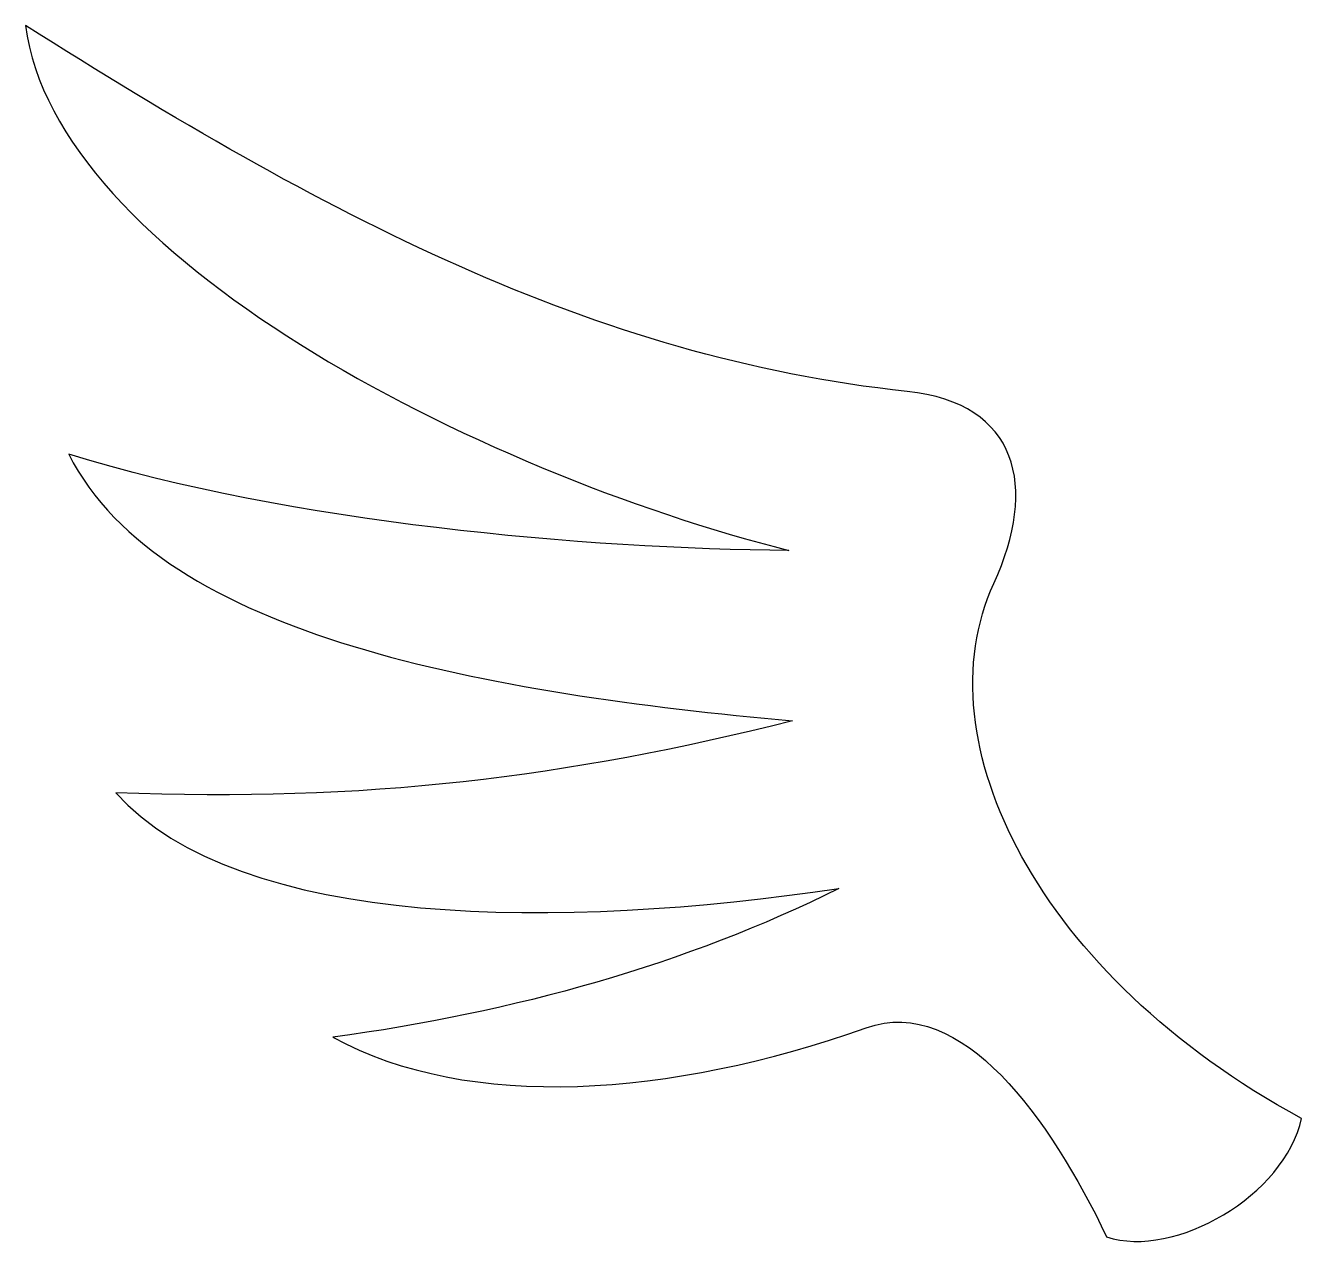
# Model space of a CAD drawing. Header units: centimetres. Extents: x -9.8 to 9.8, y -9.4 to 9.6.
import ezdxf

# ---------------------------------------------------------------- set-up
doc = ezdxf.new("R2010")
doc.units = ezdxf.units.CM
doc.header["$MEASUREMENT"] = 0
doc.layers.add('Layer 1', color=7, linetype='Continuous')

msp = doc.modelspace()

# ---------------------------------------------------------------- linework, layer by layer
at = {"layer": 'Layer 1'}
msp.add_open_spline([(-9.8474, 9.58225), (-5.31215, 6.71027), (-1.11779, 4.45758), (3.73111, 3.94524), (3.73111, 3.94524), (5.44764, 3.76392), (5.74733, 2.47189), (5.06678, 0.98918), (5.06678, 0.98918), (3.94849, -1.44703), (5.7596, -5.06391), (9.80401, -7.25318), (9.80401, -7.25318), (9.55172, -8.43333), (7.85096, -9.42673), (6.80334, -9.07787), (6.80334, -9.07787), (5.93122, -7.25756), (4.57265, -5.33597), (3.10074, -5.85725), (3.10074, -5.85725), (0.0902, -6.92351), (-3.01003, -7.15025), (-5.1151, -6.00265), (-5.1151, -6.00265), (-2.32244, -5.62369), (0.33608, -4.88119), (2.67754, -3.71116), (2.67754, -3.71116), (-1.55262, -4.34385), (-6.56104, -4.36017), (-8.45889, -2.2365), (-8.45889, -2.2365), (-4.6192, -2.38991), (-1.50699, -2.00036), (1.96756, -1.13069), (1.96756, -1.13069), (-2.66029, -0.7045), (-7.74849, 0.14168), (-9.18094, 2.97917), (-9.18094, 2.97917), (-5.7663, 1.91456), (-1.18716, 1.51822), (1.91059, 1.49663), (1.91059, 1.49663), (-2.91549, 2.71245), (-9.40616, 6.04174), (-9.84749, 9.58225), (-9.84749, 9.58225), (-9.84749, 9.58225), (-9.8474, 9.58225), (-9.8474, 9.58225)], degree=3, knots=[0, 0, 0, 0, 0.07142857, 0.07142857, 0.07142857, 0.07142857, 0.14285714, 0.14285714, 0.14285714, 0.14285714, 0.21428571, 0.21428571, 0.21428571, 0.21428571, 0.28571429, 0.28571429, 0.28571429, 0.28571429, 0.35714286, 0.35714286, 0.35714286, 0.35714286, 0.42857143, 0.42857143, 0.42857143, 0.42857143, 0.5, 0.5, 0.5, 0.5, 0.57142857, 0.57142857, 0.57142857, 0.57142857, 0.64285714, 0.64285714, 0.64285714, 0.64285714, 0.71428571, 0.71428571, 0.71428571, 0.71428571, 0.78571429, 0.78571429, 0.78571429, 0.78571429, 0.85714286, 0.85714286, 0.85714286, 0.85714286, 1, 1, 1, 1], dxfattribs=at)

doc.saveas('drawing.dxf')
